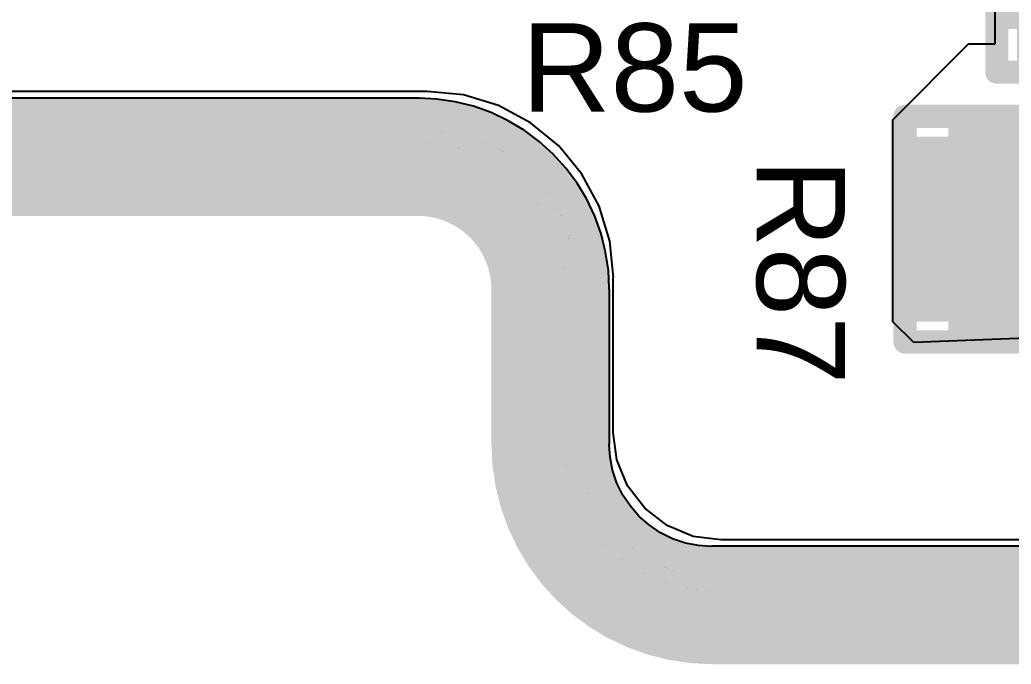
# Model space of a CAD drawing. Header units: inches. Extents: x 2.95 to 6.74, y 1.23 to 4.83.
# Drawn here: x 5.0395 to 5.3765, y 1.232 to 1.4512 of the extents above; entities that cross this region are included whole.
import ezdxf

# ---------------------------------------------------------------- set-up
doc = ezdxf.new("R2010")
doc.units = ezdxf.units.IN
doc.header["$MEASUREMENT"] = 0
for name, color, linetype in [('Bottom Layer', 5, 'Continuous'), ('GND', 76, 'Continuous'), ('Keep-Out Layer', 6, 'Continuous'), ('Mechanical 5', 56, 'Continuous'), ('Mechanical 8', 56, 'Continuous'), ('PWR', 16, 'Continuous'), ('Top 3D Body', 56, 'Continuous'), ('Top Assembly', 56, 'Continuous'), ('Top Component Center', 56, 'Continuous'), ('Top Courtyard', 56, 'Continuous'), ('Top Layer', 1, 'Continuous'), ('Top Overlay', 2, 'Continuous'), ('Top Paste', 8, 'Continuous'), ('Top Solder', 216, 'Continuous')]:
    doc.layers.add(name, color=color, linetype=linetype)
doc.styles.add('Arial', font='', dxfattribs={"height": 0.2})
doc.styles.get('Arial').set_extended_font_data('Arial')

# ---------------------------------------------------------------- blocks, each defined once
blk = doc.blocks.new('FP_RMCF1206_MFG_19')
at = {"layer": 'Top Layer'}
for points in [[(-0.08267715, 0.03149605), (-0.04330705, 0.03149605), (-0.04330705, -0.03149605), (-0.08267715, -0.03149605)], [(0.04330705, 0.03149605), (0.08267715, 0.03149605), (0.08267715, -0.03149605), (0.04330705, -0.03149605)]]:
    blk.add_hatch(color=1, dxfattribs=at).paths.add_polyline_path(points)
at = {"layer": 'Top Paste'}
for points in [[(-0.08267715, 0.03149605), (-0.04330705, 0.03149605), (-0.04330705, -0.03149605), (-0.08267715, -0.03149605)], [(0.04330705, 0.03149605), (0.08267715, 0.03149605), (0.08267715, -0.03149605), (0.04330705, -0.03149605)]]:
    blk.add_hatch(color=8, dxfattribs=at).paths.add_polyline_path(points)
at = {"layer": 'Top Solder'}
for points in [[(-0.08267715, 0.03149605), (-0.04330705, 0.03149605), (-0.04330705, -0.03149605), (-0.08267715, -0.03149605)], [(0.04330705, 0.03149605), (0.08267715, 0.03149605), (0.08267715, -0.03149605), (0.04330705, -0.03149605)]]:
    blk.add_hatch(color=216, dxfattribs=at).paths.add_polyline_path(points)
at = {"layer": 'Top 3D Body'}
for points in [[(-0.0679134, -0.0344488, 0.007874, 0.007874, 0), (-0.0679134, 0.0344488, 0.007874, 0.007874, 0)], [(-0.0679134, 0.0344488, 0.007874, 0.007874, 0), (0.0679134, 0.0344488, 0.007874, 0.007874, 0)], [(0.0679134, -0.0344488, 0.007874, 0.007874, 0), (0.0679134, 0.0344488, 0.007874, 0.007874, 0)], [(-0.0679134, -0.0344488, 0.007874, 0.007874, 0), (0.0679134, -0.0344488, 0.007874, 0.007874, 0)]]:
    blk.add_lwpolyline(points, format="xyseb", dxfattribs=at)
for points in [[(-0.0698819, 0.0344488, 0.003937, 0.003937, 1), (-0.0659449, 0.0344488, 0.003937, 0.003937, 1)], [(-0.0698819, 0.0344488, 0.003937, 0.003937, 1), (-0.0659449, 0.0344488, 0.003937, 0.003937, 1)], [(0.0659449, 0.0344488, 0.003937, 0.003937, 1), (0.0698819, 0.0344488, 0.003937, 0.003937, 1)], [(0.0659449, 0.0344488, 0.003937, 0.003937, 1), (0.0698819, 0.0344488, 0.003937, 0.003937, 1)], [(-0.0698819, -0.0344488, 0.003937, 0.003937, 1), (-0.0659449, -0.0344488, 0.003937, 0.003937, 1)], [(-0.0698819, -0.0344488, 0.003937, 0.003937, 1), (-0.0659449, -0.0344488, 0.003937, 0.003937, 1)], [(0.0659449, -0.0344488, 0.003937, 0.003937, 1), (0.0698819, -0.0344488, 0.003937, 0.003937, 1)], [(0.0659449, -0.0344488, 0.003937, 0.003937, 1), (0.0698819, -0.0344488, 0.003937, 0.003937, 1)]]:
    blk.add_lwpolyline(points, format="xyseb", close=True, dxfattribs=at)
at = {"layer": 'Top Assembly'}
for points in [[(-0.0866142, -0.0383858, 0.007874, 0.007874, 0), (-0.0866142, 0.0383858, 0.007874, 0.007874, 0)], [(-0.0866142, 0.0383858, 0.007874, 0.007874, 0), (0.0866142, 0.0383858, 0.007874, 0.007874, 0)], [(0.0866142, -0.0383858, 0.007874, 0.007874, 0), (0.0866142, 0.0383858, 0.007874, 0.007874, 0)], [(-0.0866142, -0.0383858, 0.007874, 0.007874, 0), (0.0866142, -0.0383858, 0.007874, 0.007874, 0)]]:
    blk.add_lwpolyline(points, format="xyseb", dxfattribs=at)
for points in [[(-0.0885827, 0.0383858, 0.003937, 0.003937, 1), (-0.0846457, 0.0383858, 0.003937, 0.003937, 1)], [(-0.0885827, 0.0383858, 0.003937, 0.003937, 1), (-0.0846457, 0.0383858, 0.003937, 0.003937, 1)], [(0.0846457, 0.0383858, 0.003937, 0.003937, 1), (0.0885827, 0.0383858, 0.003937, 0.003937, 1)], [(0.0846457, 0.0383858, 0.003937, 0.003937, 1), (0.0885827, 0.0383858, 0.003937, 0.003937, 1)], [(-0.0885827, -0.0383858, 0.003937, 0.003937, 1), (-0.0846457, -0.0383858, 0.003937, 0.003937, 1)], [(-0.0885827, -0.0383858, 0.003937, 0.003937, 1), (-0.0846457, -0.0383858, 0.003937, 0.003937, 1)], [(0.0846457, -0.0383858, 0.003937, 0.003937, 1), (0.0885827, -0.0383858, 0.003937, 0.003937, 1)], [(0.0846457, -0.0383858, 0.003937, 0.003937, 1), (0.0885827, -0.0383858, 0.003937, 0.003937, 1)]]:
    blk.add_lwpolyline(points, format="xyseb", close=True, dxfattribs=at)
at = {"layer": 'Top Component Center'}
for points in [[(0, -0.019685, 0.003937, 0.003937, 0), (0, 0.019685, 0.003937, 0.003937, 0)], [(-0.019685, 0, 0.003937, 0.003937, 0), (0.019685, 0, 0.003937, 0.003937, 0)]]:
    blk.add_lwpolyline(points, format="xyseb", dxfattribs=at)
for points in [[(-0.0009842, 0.019685, 0.0019685, 0.0019685, 1), (0.0009842, 0.019685, 0.0019685, 0.0019685, 1)], [(-0.0206692, 0, 0.0019685, 0.0019685, 1), (-0.0187008, 0, 0.0019685, 0.0019685, 1)], [(0.0187008, 0, 0.0019685, 0.0019685, 1), (0.0206692, 0, 0.0019685, 0.0019685, 1)], [(-0.0009842, -0.019685, 0.0019685, 0.0019685, 1), (0.0009842, -0.019685, 0.0019685, 0.0019685, 1)]]:
    blk.add_lwpolyline(points, format="xyseb", close=True, dxfattribs=at)
at = {"layer": 'Top Courtyard'}
for points in [[(-0.0866142, -0.0383858, 0.007874, 0.007874, 0), (-0.0866142, 0.0383858, 0.007874, 0.007874, 0)], [(-0.0866142, 0.0383858, 0.007874, 0.007874, 0), (0.0866142, 0.0383858, 0.007874, 0.007874, 0)], [(0.0866142, -0.0383858, 0.007874, 0.007874, 0), (0.0866142, 0.0383858, 0.007874, 0.007874, 0)], [(-0.0866142, -0.0383858, 0.007874, 0.007874, 0), (0.0866142, -0.0383858, 0.007874, 0.007874, 0)]]:
    blk.add_lwpolyline(points, format="xyseb", dxfattribs=at)
for points in [[(-0.0885827, 0.0383858, 0.003937, 0.003937, 1), (-0.0846457, 0.0383858, 0.003937, 0.003937, 1)], [(-0.0885827, 0.0383858, 0.003937, 0.003937, 1), (-0.0846457, 0.0383858, 0.003937, 0.003937, 1)], [(0.0846457, 0.0383858, 0.003937, 0.003937, 1), (0.0885827, 0.0383858, 0.003937, 0.003937, 1)], [(0.0846457, 0.0383858, 0.003937, 0.003937, 1), (0.0885827, 0.0383858, 0.003937, 0.003937, 1)], [(-0.0885827, -0.0383858, 0.003937, 0.003937, 1), (-0.0846457, -0.0383858, 0.003937, 0.003937, 1)], [(-0.0885827, -0.0383858, 0.003937, 0.003937, 1), (-0.0846457, -0.0383858, 0.003937, 0.003937, 1)], [(0.0846457, -0.0383858, 0.003937, 0.003937, 1), (0.0885827, -0.0383858, 0.003937, 0.003937, 1)], [(0.0846457, -0.0383858, 0.003937, 0.003937, 1), (0.0885827, -0.0383858, 0.003937, 0.003937, 1)]]:
    blk.add_lwpolyline(points, format="xyseb", close=True, dxfattribs=at)
at = {"layer": 'Top Overlay'}
for points in [[(-0.0285433, 0.0344488, 0.007874, 0.007874, 0), (0.0285433, 0.0344488, 0.007874, 0.007874, 0)], [(-0.0285433, -0.0344488, 0.007874, 0.007874, 0), (0.0285433, -0.0344488, 0.007874, 0.007874, 0)]]:
    blk.add_lwpolyline(points, format="xyseb", dxfattribs=at)
for points in [[(-0.0305118, 0.0344488, 0.003937, 0.003937, 1), (-0.0265748, 0.0344488, 0.003937, 0.003937, 1)], [(0.0265748, 0.0344488, 0.003937, 0.003937, 1), (0.0305118, 0.0344488, 0.003937, 0.003937, 1)], [(-0.0305118, -0.0344488, 0.003937, 0.003937, 1), (-0.0265748, -0.0344488, 0.003937, 0.003937, 1)], [(0.0265748, -0.0344488, 0.003937, 0.003937, 1), (0.0305118, -0.0344488, 0.003937, 0.003937, 1)]]:
    blk.add_lwpolyline(points, format="xyseb", close=True, dxfattribs=at)
blk = doc.blocks.new('FP_RMCF1206_MFG_21')
at = {"layer": 'Top Layer'}
for points in [[(-0.08267715, 0.03149605), (-0.04330705, 0.03149605), (-0.04330705, -0.03149605), (-0.08267715, -0.03149605)], [(0.04330705, 0.03149605), (0.08267715, 0.03149605), (0.08267715, -0.03149605), (0.04330705, -0.03149605)]]:
    blk.add_hatch(color=1, dxfattribs=at).paths.add_polyline_path(points)
at = {"layer": 'Top Paste'}
for points in [[(-0.08267715, 0.03149605), (-0.04330705, 0.03149605), (-0.04330705, -0.03149605), (-0.08267715, -0.03149605)], [(0.04330705, 0.03149605), (0.08267715, 0.03149605), (0.08267715, -0.03149605), (0.04330705, -0.03149605)]]:
    blk.add_hatch(color=8, dxfattribs=at).paths.add_polyline_path(points)
at = {"layer": 'Top Solder'}
for points in [[(-0.08267715, 0.03149605), (-0.04330705, 0.03149605), (-0.04330705, -0.03149605), (-0.08267715, -0.03149605)], [(0.04330705, 0.03149605), (0.08267715, 0.03149605), (0.08267715, -0.03149605), (0.04330705, -0.03149605)]]:
    blk.add_hatch(color=216, dxfattribs=at).paths.add_polyline_path(points)
at = {"layer": 'Top 3D Body'}
for points in [[(-0.0679134, 0.0344488, 0.007874, 0.007874, 0), (0.0679134, 0.0344488, 0.007874, 0.007874, 0)], [(-0.0679134, 0.0344488, 0.007874, 0.007874, 0), (-0.0679134, -0.0344488, 0.007874, 0.007874, 0)], [(0.0679134, 0.0344488, 0.007874, 0.007874, 0), (0.0679134, -0.0344488, 0.007874, 0.007874, 0)], [(-0.0679134, -0.0344488, 0.007874, 0.007874, 0), (0.0679134, -0.0344488, 0.007874, 0.007874, 0)]]:
    blk.add_lwpolyline(points, format="xyseb", dxfattribs=at)
for points in [[(-0.0698819, 0.0344488, 0.003937, 0.003937, 1), (-0.0659449, 0.0344488, 0.003937, 0.003937, 1)], [(-0.0698819, 0.0344488, 0.003937, 0.003937, 1), (-0.0659449, 0.0344488, 0.003937, 0.003937, 1)], [(0.0659449, 0.0344488, 0.003937, 0.003937, 1), (0.0698819, 0.0344488, 0.003937, 0.003937, 1)], [(0.0659449, 0.0344488, 0.003937, 0.003937, 1), (0.0698819, 0.0344488, 0.003937, 0.003937, 1)], [(-0.0698819, -0.0344488, 0.003937, 0.003937, 1), (-0.0659449, -0.0344488, 0.003937, 0.003937, 1)], [(-0.0698819, -0.0344488, 0.003937, 0.003937, 1), (-0.0659449, -0.0344488, 0.003937, 0.003937, 1)], [(0.0659449, -0.0344488, 0.003937, 0.003937, 1), (0.0698819, -0.0344488, 0.003937, 0.003937, 1)], [(0.0659449, -0.0344488, 0.003937, 0.003937, 1), (0.0698819, -0.0344488, 0.003937, 0.003937, 1)]]:
    blk.add_lwpolyline(points, format="xyseb", close=True, dxfattribs=at)
at = {"layer": 'Top Assembly'}
for points in [[(-0.0866142, 0.0383858, 0.007874, 0.007874, 0), (0.0866142, 0.0383858, 0.007874, 0.007874, 0)], [(-0.0866142, 0.0383858, 0.007874, 0.007874, 0), (-0.0866142, -0.0383858, 0.007874, 0.007874, 0)], [(0.0866142, 0.0383858, 0.007874, 0.007874, 0), (0.0866142, -0.0383858, 0.007874, 0.007874, 0)], [(-0.0866142, -0.0383858, 0.007874, 0.007874, 0), (0.0866142, -0.0383858, 0.007874, 0.007874, 0)]]:
    blk.add_lwpolyline(points, format="xyseb", dxfattribs=at)
for points in [[(-0.0885827, 0.0383858, 0.003937, 0.003937, 1), (-0.0846457, 0.0383858, 0.003937, 0.003937, 1)], [(-0.0885827, 0.0383858, 0.003937, 0.003937, 1), (-0.0846457, 0.0383858, 0.003937, 0.003937, 1)], [(0.0846457, 0.0383858, 0.003937, 0.003937, 1), (0.0885827, 0.0383858, 0.003937, 0.003937, 1)], [(0.0846457, 0.0383858, 0.003937, 0.003937, 1), (0.0885827, 0.0383858, 0.003937, 0.003937, 1)], [(-0.0885827, -0.0383858, 0.003937, 0.003937, 1), (-0.0846457, -0.0383858, 0.003937, 0.003937, 1)], [(-0.0885827, -0.0383858, 0.003937, 0.003937, 1), (-0.0846457, -0.0383858, 0.003937, 0.003937, 1)], [(0.0846457, -0.0383858, 0.003937, 0.003937, 1), (0.0885827, -0.0383858, 0.003937, 0.003937, 1)], [(0.0846457, -0.0383858, 0.003937, 0.003937, 1), (0.0885827, -0.0383858, 0.003937, 0.003937, 1)]]:
    blk.add_lwpolyline(points, format="xyseb", close=True, dxfattribs=at)
at = {"layer": 'Top Component Center'}
for points in [[(0, 0.019685, 0.003937, 0.003937, 0), (0, -0.019685, 0.003937, 0.003937, 0)], [(-0.019685, 0, 0.003937, 0.003937, 0), (0.019685, 0, 0.003937, 0.003937, 0)]]:
    blk.add_lwpolyline(points, format="xyseb", dxfattribs=at)
for points in [[(-0.0009842, 0.019685, 0.0019685, 0.0019685, 1), (0.0009842, 0.019685, 0.0019685, 0.0019685, 1)], [(-0.0206692, 0, 0.0019685, 0.0019685, 1), (-0.0187008, 0, 0.0019685, 0.0019685, 1)], [(0.0187008, 0, 0.0019685, 0.0019685, 1), (0.0206692, 0, 0.0019685, 0.0019685, 1)], [(-0.0009842, -0.019685, 0.0019685, 0.0019685, 1), (0.0009842, -0.019685, 0.0019685, 0.0019685, 1)]]:
    blk.add_lwpolyline(points, format="xyseb", close=True, dxfattribs=at)
at = {"layer": 'Top Courtyard'}
for points in [[(-0.0866142, 0.0383858, 0.007874, 0.007874, 0), (0.0866142, 0.0383858, 0.007874, 0.007874, 0)], [(-0.0866142, 0.0383858, 0.007874, 0.007874, 0), (-0.0866142, -0.0383858, 0.007874, 0.007874, 0)], [(0.0866142, 0.0383858, 0.007874, 0.007874, 0), (0.0866142, -0.0383858, 0.007874, 0.007874, 0)], [(-0.0866142, -0.0383858, 0.007874, 0.007874, 0), (0.0866142, -0.0383858, 0.007874, 0.007874, 0)]]:
    blk.add_lwpolyline(points, format="xyseb", dxfattribs=at)
for points in [[(-0.0885827, 0.0383858, 0.003937, 0.003937, 1), (-0.0846457, 0.0383858, 0.003937, 0.003937, 1)], [(-0.0885827, 0.0383858, 0.003937, 0.003937, 1), (-0.0846457, 0.0383858, 0.003937, 0.003937, 1)], [(0.0846457, 0.0383858, 0.003937, 0.003937, 1), (0.0885827, 0.0383858, 0.003937, 0.003937, 1)], [(0.0846457, 0.0383858, 0.003937, 0.003937, 1), (0.0885827, 0.0383858, 0.003937, 0.003937, 1)], [(-0.0885827, -0.0383858, 0.003937, 0.003937, 1), (-0.0846457, -0.0383858, 0.003937, 0.003937, 1)], [(-0.0885827, -0.0383858, 0.003937, 0.003937, 1), (-0.0846457, -0.0383858, 0.003937, 0.003937, 1)], [(0.0846457, -0.0383858, 0.003937, 0.003937, 1), (0.0885827, -0.0383858, 0.003937, 0.003937, 1)], [(0.0846457, -0.0383858, 0.003937, 0.003937, 1), (0.0885827, -0.0383858, 0.003937, 0.003937, 1)]]:
    blk.add_lwpolyline(points, format="xyseb", close=True, dxfattribs=at)
at = {"layer": 'Top Overlay'}
for points in [[(-0.0285433, 0.0344488, 0.007874, 0.007874, 0), (0.0285433, 0.0344488, 0.007874, 0.007874, 0)], [(-0.0285433, -0.0344488, 0.007874, 0.007874, 0), (0.0285433, -0.0344488, 0.007874, 0.007874, 0)]]:
    blk.add_lwpolyline(points, format="xyseb", dxfattribs=at)
for points in [[(-0.0305118, 0.0344488, 0.003937, 0.003937, 1), (-0.0265748, 0.0344488, 0.003937, 0.003937, 1)], [(0.0265748, 0.0344488, 0.003937, 0.003937, 1), (0.0305118, 0.0344488, 0.003937, 0.003937, 1)], [(-0.0305118, -0.0344488, 0.003937, 0.003937, 1), (-0.0265748, -0.0344488, 0.003937, 0.003937, 1)], [(0.0265748, -0.0344488, 0.003937, 0.003937, 1), (0.0305118, -0.0344488, 0.003937, 0.003937, 1)]]:
    blk.add_lwpolyline(points, format="xyseb", close=True, dxfattribs=at)

msp = doc.modelspace()

# ---------------------------------------------------------------- linework, layer by layer
at = {"layer": 'Bottom Layer'}
for p, q in [((5.1779512, 1.4268247), (4.4779518, 1.4268247)), ((5.1779515, 1.4268249), (5.1779512, 1.4268247)), ((5.1779516, 1.4268739), (5.1779515, 1.4268249)), ((5.1903004, 1.4256576), (5.1779516, 1.4268739)), ((5.2021762, 1.4220551), (5.1903004, 1.4256576)), ((5.2131209, 1.416205), (5.2021762, 1.4220551)), ((5.2227141, 1.4083321), (5.2131209, 1.416205)), ((5.230587, 1.3987389), (5.2227141, 1.4083321)), ((5.2364371, 1.3877942), (5.230587, 1.3987389)), ((5.2400396, 1.3759184), (5.2364371, 1.3877942)), ((5.2412559, 1.3635696), (5.2400396, 1.3759184)), ((5.2412056, 1.3635672), (5.241206, 1.3635691)), ((5.2412056, 1.3110503), (5.2412056, 1.3635672)), ((5.241206, 1.3635691), (5.2412063, 1.3635695)), ((5.2412063, 1.3635695), (5.2412559, 1.3635696)), ((5.2411635, 1.3108386), (5.2412056, 1.3110503)), ((5.24239, 1.3015224), (5.2411635, 1.3108386)), ((5.2460679, 1.2926432), (5.24239, 1.3015224)), ((5.2519186, 1.2850184), (5.2460679, 1.2926432)), ((5.2595434, 1.2791677), (5.2519186, 1.2850184)), ((5.2684226, 1.2754898), (5.2595434, 1.2791677)), ((5.27774, 1.2742631), (5.2684226, 1.2754898)), ((5.2779505, 1.274305), (5.27774, 1.2742631)), ((5.2779545, 1.2743042), (5.2779505, 1.274305)), ((6.6653488, 1.2743042), (5.2779545, 1.2743042))]:
    msp.add_line(p, q, dxfattribs=at)
at = {"layer": 'GND'}
for p, q in [((5.1748036, 1.4246094), (4.4748025, 1.4246086)), ((5.1751964, 1.4245707), (5.1748036, 1.4246094)), ((5.181181, 1.4242767), (5.1751964, 1.4245707)), ((5.1874969, 1.4233398), (5.181181, 1.4242767)), ((5.1936906, 1.4217884), (5.1874969, 1.4233398)), ((5.1997023, 1.4196374), (5.1936906, 1.4217884)), ((5.2054743, 1.4169074), (5.1997023, 1.4196374)), ((5.2109509, 1.4136249), (5.2054743, 1.4169074)), ((5.2160794, 1.4098213), (5.2109509, 1.4136249)), ((5.2208103, 1.4055334), (5.2160794, 1.4098213)), ((5.2250982, 1.4008025), (5.2208103, 1.4055334)), ((5.2289018, 1.395674), (5.2250982, 1.4008025)), ((5.2321843, 1.3901974), (5.2289018, 1.395674)), ((5.2349143, 1.3844254), (5.2321843, 1.3901974)), ((5.2370653, 1.3784137), (5.2349143, 1.3844254)), ((5.2386167, 1.37222), (5.2370653, 1.3784137)), ((5.2395536, 1.3659041), (5.2386167, 1.37222)), ((5.2398489, 1.3598936), (5.2395536, 1.3659041)), ((5.2398776, 1.3596019), (5.2398489, 1.3598936)), ((5.239883, 1.3596019), (5.2398776, 1.3596019)), ((5.2398826, 1.3595512), (5.2398853, 1.3595787)), ((5.239885, 1.3595268), (5.2398826, 1.3595512)), ((5.2398853, 1.3595787), (5.239883, 1.3596019)), ((5.239885, 1.3070079), (5.239885, 1.3595268)), ((5.239842, 1.3065709), (5.239885, 1.3070079)), ((5.2401126, 1.3024412), (5.239842, 1.3065709)), ((5.2410056, 1.2979522), (5.2401126, 1.3024412)), ((5.2424768, 1.2936182), (5.2410056, 1.2979522)), ((5.2445011, 1.2895132), (5.2424768, 1.2936182)), ((5.2470439, 1.2857076), (5.2445011, 1.2895132)), ((5.2500618, 1.2822665), (5.2470439, 1.2857076)), ((5.2535029, 1.2792486), (5.2500618, 1.2822665)), ((5.2573085, 1.2767058), (5.2535029, 1.2792486)), ((5.2614135, 1.2746815), (5.2573085, 1.2767058)), ((5.2657475, 1.2732103), (5.2614135, 1.2746815)), ((5.2702365, 1.2723173), (5.2657475, 1.2732103)), ((5.2743194, 1.2720498), (5.2702365, 1.2723173)), ((5.2747302, 1.2720898), (5.2743194, 1.2720498)), ((5.2748241, 1.2720897), (5.2747302, 1.2720898)), ((6.5081328, 1.2720897), (5.2748241, 1.2720897))]:
    msp.add_line(p, q, dxfattribs=at)
for points in [[(4.4748025, 1.4045118, 0.04, 0.04, 0), (5.1748036, 1.4045126, 0.04, 0.04, 0)], [(4.4748025, 1.4045118, 0.04, 0.04, 0), (5.1748036, 1.4045117, 0.04, 0.04, 0)], [(4.4748035, 1.4045117, 0.04, 0.04, 0), (5.1748036, 1.4045126, 0.04, 0.04, 0)], [(5.1748036, 1.4045116, 0.04, 0.04, -0.4138764116849475), (5.2197885, 1.3595787, 0.04, 0.04, 0)], [(5.2197882, 1.3595268, 0.04, 0.04, 0), (5.2197885, 1.3595788, 0.04, 0.04, 0)], [(5.2197882, 1.3070079, 0.04, 0.04, 0), (5.2197882, 1.3595268, 0.04, 0.04, 0)], [(5.2747088, 1.251993, 0.04, 0.04, -0.4137053483161837), (5.2197882, 1.3070079, 0.04, 0.04, 0)], [(5.2747088, 1.251993, 0.04, 0.04, 0), (5.2748027, 1.2519929, 0.04, 0.04, 0)], [(5.2748027, 1.2519929, 0.04, 0.04, 0), (6.6622054, 1.2519929, 0.04, 0.04, 0)], [(5.2748028, 1.2519921, 0.04, 0.04, 0), (6.662299, 1.251993, 0.04, 0.04, 0)], [(5.2748028, 1.2519921, 0.04, 0.04, 0), (6.6622054, 1.2519929, 0.04, 0.04, 0)]]:
    msp.add_lwpolyline(points, format="xyseb", dxfattribs=at)
for points in [[(5.1648036, 1.4045126, 0.02, 0.02, 1), (5.1848036, 1.4045126, 0.02, 0.02, 1)], [(5.1648036, 1.4045126, 0.02, 0.02, 1), (5.1848036, 1.4045126, 0.02, 0.02, 1)], [(5.1648036, 1.4045117, 0.02, 0.02, 1), (5.1848036, 1.4045117, 0.02, 0.02, 1)], [(5.1648036, 1.4045116, 0.02, 0.02, 1), (5.1848036, 1.4045116, 0.02, 0.02, 1)], [(5.2097882, 1.3595268, 0.02, 0.02, 1), (5.2297882, 1.3595268, 0.02, 0.02, 1)], [(5.2097882, 1.3595268, 0.02, 0.02, 1), (5.2297882, 1.3595268, 0.02, 0.02, 1)], [(5.2097885, 1.3595788, 0.02, 0.02, 1), (5.2297885, 1.3595788, 0.02, 0.02, 1)], [(5.2097885, 1.3595787, 0.02, 0.02, 1), (5.2297885, 1.3595787, 0.02, 0.02, 1)], [(5.2097882, 1.3070079, 0.02, 0.02, 1), (5.2297882, 1.3070079, 0.02, 0.02, 1)], [(5.2097882, 1.3070079, 0.02, 0.02, 1), (5.2297882, 1.3070079, 0.02, 0.02, 1)], [(5.2647088, 1.251993, 0.02, 0.02, 1), (5.2847088, 1.251993, 0.02, 0.02, 1)], [(5.2647088, 1.251993, 0.02, 0.02, 1), (5.2847088, 1.251993, 0.02, 0.02, 1)], [(5.2648027, 1.2519929, 0.02, 0.02, 1), (5.2848027, 1.2519929, 0.02, 0.02, 1)], [(5.2648027, 1.2519929, 0.02, 0.02, 1), (5.2848027, 1.2519929, 0.02, 0.02, 1)], [(5.2648028, 1.2519921, 0.02, 0.02, 1), (5.2848028, 1.2519921, 0.02, 0.02, 1)], [(5.2648028, 1.2519921, 0.02, 0.02, 1), (5.2848028, 1.2519921, 0.02, 0.02, 1)]]:
    msp.add_lwpolyline(points, format="xyseb", close=True, dxfattribs=at)
at = {"layer": 'Keep-Out Layer'}
for points in [[(4.4779513, 1.41357, 0.01, 0.01, 0), (5.1779513, 1.41357, 0.01, 0.01, 0)], [(5.1779512, 1.4135692, 0.01, 0.01, -0.4141992126177807), (5.2279512, 1.3635692, 0.01, 0.01, 0)], [(5.1779513, 1.4135692, 0.01, 0.01, 0), (5.1779513, 1.41357, 0.01, 0.01, 0)], [(4.4748036, 1.4095276, 0.01, 0.01, 0), (5.1748036, 1.4095276, 0.01, 0.01, 0)], [(4.4779513, 1.41357, 1.2e-06, 1.2e-06, 0), (5.1779513, 1.41357, 1.2e-06, 1.2e-06, 0)], [(5.1748035, 1.4095268, 0.01, 0.01, -0.4141992126177807), (5.2248035, 1.3595268, 0.01, 0.01, 0)], [(5.1748036, 1.4095268, 0.01, 0.01, 0), (5.1748036, 1.4095276, 0.01, 0.01, 0)], [(5.1779512, 1.4135692, 1.2e-06, 1.2e-06, -0.4141992126177807), (5.2279512, 1.3635692, 1.2e-06, 1.2e-06, 0)], [(5.1779513, 1.4135692, 1.2e-06, 1.2e-06, 0), (5.1779513, 1.41357, 1.2e-06, 1.2e-06, 0)], [(4.4748036, 1.4095276, 1.2e-06, 1.2e-06, 0), (5.1748036, 1.4095276, 1.2e-06, 1.2e-06, 0)], [(5.1748035, 1.4095268, 1.2e-06, 1.2e-06, -0.4141992126177807), (5.2248035, 1.3595268, 1.2e-06, 1.2e-06, 0)], [(5.1748036, 1.4095268, 1.2e-06, 1.2e-06, 0), (5.1748036, 1.4095276, 1.2e-06, 1.2e-06, 0)], [(5.2279509, 1.3635692, 0.01, 0.01, 0), (5.2279513, 1.3635692, 0.01, 0.01, 0)], [(5.2279509, 1.3110503, 0.01, 0.01, 0), (5.2279509, 1.3635692, 0.01, 0.01, 0)], [(5.2248032, 1.3595268, 0.01, 0.01, 0), (5.2248036, 1.3595268, 0.01, 0.01, 0)], [(5.2248032, 1.3070079, 0.01, 0.01, 0), (5.2248032, 1.3595268, 0.01, 0.01, 0)], [(5.2279509, 1.3635692, 1.2e-06, 1.2e-06, 0), (5.2279513, 1.3635692, 1.2e-06, 1.2e-06, 0)], [(5.2279509, 1.3110503, 1.2e-06, 1.2e-06, 0), (5.2279509, 1.3635692, 1.2e-06, 1.2e-06, 0)], [(5.2248032, 1.3595268, 1.2e-06, 1.2e-06, 0), (5.2248036, 1.3595268, 1.2e-06, 1.2e-06, 0)], [(5.2248032, 1.3070079, 1.2e-06, 1.2e-06, 0), (5.2248032, 1.3595268, 1.2e-06, 1.2e-06, 0)], [(5.2279505, 1.3110503, 0.01, 0.01, 0), (5.2279509, 1.3110503, 0.01, 0.01, 0)], [(5.2779505, 1.2610503, 0.01, 0.01, -0.4142055118123823), (5.2279505, 1.3110503, 0.01, 0.01, 0)], [(5.2248028, 1.3070079, 0.01, 0.01, 0), (5.2248032, 1.3070079, 0.01, 0.01, 0)], [(5.2748028, 1.2570079, 0.01, 0.01, -0.4142055118123823), (5.2248028, 1.3070079, 0.01, 0.01, 0)], [(5.2279505, 1.3110503, 1.2e-06, 1.2e-06, 0), (5.2279509, 1.3110503, 1.2e-06, 1.2e-06, 0)], [(5.2779505, 1.2610503, 1.2e-06, 1.2e-06, -0.4142055118123823), (5.2279505, 1.3110503, 1.2e-06, 1.2e-06, 0)], [(5.2248028, 1.3070079, 1.2e-06, 1.2e-06, 0), (5.2248032, 1.3070079, 1.2e-06, 1.2e-06, 0)], [(5.2748028, 1.2570079, 1.2e-06, 1.2e-06, -0.4142055118123823), (5.2248028, 1.3070079, 1.2e-06, 1.2e-06, 0)], [(5.2779505, 1.2610495, 0.01, 0.01, 0), (5.2779505, 1.2610503, 0.01, 0.01, 0)], [(5.2779505, 1.2610495, 0.01, 0.01, 0), (6.6653528, 1.2610495, 0.01, 0.01, 0)], [(5.2748028, 1.2570071, 0.01, 0.01, 0), (5.2748028, 1.2570079, 0.01, 0.01, 0)], [(5.2748028, 1.2570071, 0.01, 0.01, 0), (6.6622051, 1.2570071, 0.01, 0.01, 0)], [(5.2779505, 1.2610495, 1.2e-06, 1.2e-06, 0), (5.2779505, 1.2610503, 1.2e-06, 1.2e-06, 0)], [(5.2779505, 1.2610495, 1.2e-06, 1.2e-06, 0), (6.6653528, 1.2610495, 1.2e-06, 1.2e-06, 0)], [(5.2748028, 1.2570071, 1.2e-06, 1.2e-06, 0), (5.2748028, 1.2570079, 1.2e-06, 1.2e-06, 0)], [(5.2748028, 1.2570071, 1.2e-06, 1.2e-06, 0), (6.6622051, 1.2570071, 1.2e-06, 1.2e-06, 0)]]:
    msp.add_lwpolyline(points, format="xyseb", dxfattribs=at)
for points in [[(5.1754512, 1.4135692, 0.005, 0.005, 1), (5.1804512, 1.4135692, 0.005, 0.005, 1)], [(5.1754513, 1.41357, 0.005, 0.005, 1), (5.1804513, 1.41357, 0.005, 0.005, 1)], [(5.1754513, 1.41357, 0.005, 0.005, 1), (5.1804513, 1.41357, 0.005, 0.005, 1)], [(5.1754513, 1.4135692, 0.005, 0.005, 1), (5.1804513, 1.4135692, 0.005, 0.005, 1)], [(5.1723035, 1.4095268, 0.005, 0.005, 1), (5.1773035, 1.4095268, 0.005, 0.005, 1)], [(5.1723036, 1.4095276, 0.005, 0.005, 1), (5.1773036, 1.4095276, 0.005, 0.005, 1)], [(5.1723036, 1.4095276, 0.005, 0.005, 1), (5.1773036, 1.4095276, 0.005, 0.005, 1)], [(5.1723036, 1.4095268, 0.005, 0.005, 1), (5.1773036, 1.4095268, 0.005, 0.005, 1)], [(5.1779509, 1.4135692, 6e-07, 6e-07, 1), (5.1779515, 1.4135692, 6e-07, 6e-07, 1)], [(5.177951, 1.41357, 6e-07, 6e-07, 1), (5.1779516, 1.41357, 6e-07, 6e-07, 1)], [(5.177951, 1.41357, 6e-07, 6e-07, 1), (5.1779516, 1.41357, 6e-07, 6e-07, 1)], [(5.177951, 1.4135692, 6e-07, 6e-07, 1), (5.1779516, 1.4135692, 6e-07, 6e-07, 1)], [(5.1748032, 1.4095268, 6e-07, 6e-07, 1), (5.1748038, 1.4095268, 6e-07, 6e-07, 1)], [(5.1748033, 1.4095276, 6e-07, 6e-07, 1), (5.1748039, 1.4095276, 6e-07, 6e-07, 1)], [(5.1748033, 1.4095276, 6e-07, 6e-07, 1), (5.1748039, 1.4095276, 6e-07, 6e-07, 1)], [(5.1748033, 1.4095268, 6e-07, 6e-07, 1), (5.1748039, 1.4095268, 6e-07, 6e-07, 1)], [(5.2254509, 1.3635692, 0.005, 0.005, 1), (5.2304509, 1.3635692, 0.005, 0.005, 1)], [(5.2254509, 1.3635692, 0.005, 0.005, 1), (5.2304509, 1.3635692, 0.005, 0.005, 1)], [(5.2254512, 1.3635692, 0.005, 0.005, 1), (5.2304512, 1.3635692, 0.005, 0.005, 1)], [(5.2254513, 1.3635692, 0.005, 0.005, 1), (5.2304513, 1.3635692, 0.005, 0.005, 1)], [(5.2223032, 1.3595268, 0.005, 0.005, 1), (5.2273032, 1.3595268, 0.005, 0.005, 1)], [(5.2223032, 1.3595268, 0.005, 0.005, 1), (5.2273032, 1.3595268, 0.005, 0.005, 1)], [(5.2223035, 1.3595268, 0.005, 0.005, 1), (5.2273035, 1.3595268, 0.005, 0.005, 1)], [(5.2223036, 1.3595268, 0.005, 0.005, 1), (5.2273036, 1.3595268, 0.005, 0.005, 1)], [(5.2279506, 1.3635692, 6e-07, 6e-07, 1), (5.2279512, 1.3635692, 6e-07, 6e-07, 1)], [(5.2279506, 1.3635692, 6e-07, 6e-07, 1), (5.2279512, 1.3635692, 6e-07, 6e-07, 1)], [(5.2279509, 1.3635692, 6e-07, 6e-07, 1), (5.2279515, 1.3635692, 6e-07, 6e-07, 1)], [(5.227951, 1.3635692, 6e-07, 6e-07, 1), (5.2279516, 1.3635692, 6e-07, 6e-07, 1)], [(5.2248029, 1.3595268, 6e-07, 6e-07, 1), (5.2248035, 1.3595268, 6e-07, 6e-07, 1)], [(5.2248029, 1.3595268, 6e-07, 6e-07, 1), (5.2248035, 1.3595268, 6e-07, 6e-07, 1)], [(5.2248032, 1.3595268, 6e-07, 6e-07, 1), (5.2248038, 1.3595268, 6e-07, 6e-07, 1)], [(5.2248033, 1.3595268, 6e-07, 6e-07, 1), (5.2248039, 1.3595268, 6e-07, 6e-07, 1)], [(5.2254505, 1.3110503, 0.005, 0.005, 1), (5.2304505, 1.3110503, 0.005, 0.005, 1)], [(5.2254505, 1.3110503, 0.005, 0.005, 1), (5.2304505, 1.3110503, 0.005, 0.005, 1)], [(5.2254509, 1.3110503, 0.005, 0.005, 1), (5.2304509, 1.3110503, 0.005, 0.005, 1)], [(5.2254509, 1.3110503, 0.005, 0.005, 1), (5.2304509, 1.3110503, 0.005, 0.005, 1)], [(5.2223028, 1.3070079, 0.005, 0.005, 1), (5.2273028, 1.3070079, 0.005, 0.005, 1)], [(5.2223028, 1.3070079, 0.005, 0.005, 1), (5.2273028, 1.3070079, 0.005, 0.005, 1)], [(5.2223032, 1.3070079, 0.005, 0.005, 1), (5.2273032, 1.3070079, 0.005, 0.005, 1)], [(5.2223032, 1.3070079, 0.005, 0.005, 1), (5.2273032, 1.3070079, 0.005, 0.005, 1)], [(5.2279502, 1.3110503, 6e-07, 6e-07, 1), (5.2279508, 1.3110503, 6e-07, 6e-07, 1)], [(5.2279502, 1.3110503, 6e-07, 6e-07, 1), (5.2279508, 1.3110503, 6e-07, 6e-07, 1)], [(5.2279506, 1.3110503, 6e-07, 6e-07, 1), (5.2279512, 1.3110503, 6e-07, 6e-07, 1)], [(5.2279506, 1.3110503, 6e-07, 6e-07, 1), (5.2279512, 1.3110503, 6e-07, 6e-07, 1)], [(5.2248025, 1.3070079, 6e-07, 6e-07, 1), (5.2248031, 1.3070079, 6e-07, 6e-07, 1)], [(5.2248025, 1.3070079, 6e-07, 6e-07, 1), (5.2248031, 1.3070079, 6e-07, 6e-07, 1)], [(5.2248029, 1.3070079, 6e-07, 6e-07, 1), (5.2248035, 1.3070079, 6e-07, 6e-07, 1)], [(5.2248029, 1.3070079, 6e-07, 6e-07, 1), (5.2248035, 1.3070079, 6e-07, 6e-07, 1)], [(5.2754505, 1.2610503, 0.005, 0.005, 1), (5.2804505, 1.2610503, 0.005, 0.005, 1)], [(5.2754505, 1.2610503, 0.005, 0.005, 1), (5.2804505, 1.2610503, 0.005, 0.005, 1)], [(5.2754505, 1.2610495, 0.005, 0.005, 1), (5.2804505, 1.2610495, 0.005, 0.005, 1)], [(5.2754505, 1.2610495, 0.005, 0.005, 1), (5.2804505, 1.2610495, 0.005, 0.005, 1)], [(5.2723028, 1.2570079, 0.005, 0.005, 1), (5.2773028, 1.2570079, 0.005, 0.005, 1)], [(5.2723028, 1.2570079, 0.005, 0.005, 1), (5.2773028, 1.2570079, 0.005, 0.005, 1)], [(5.2723028, 1.2570071, 0.005, 0.005, 1), (5.2773028, 1.2570071, 0.005, 0.005, 1)], [(5.2723028, 1.2570071, 0.005, 0.005, 1), (5.2773028, 1.2570071, 0.005, 0.005, 1)], [(5.2779502, 1.2610503, 6e-07, 6e-07, 1), (5.2779508, 1.2610503, 6e-07, 6e-07, 1)], [(5.2779502, 1.2610503, 6e-07, 6e-07, 1), (5.2779508, 1.2610503, 6e-07, 6e-07, 1)], [(5.2779502, 1.2610495, 6e-07, 6e-07, 1), (5.2779508, 1.2610495, 6e-07, 6e-07, 1)], [(5.2779502, 1.2610495, 6e-07, 6e-07, 1), (5.2779508, 1.2610495, 6e-07, 6e-07, 1)], [(5.2748025, 1.2570079, 6e-07, 6e-07, 1), (5.2748031, 1.2570079, 6e-07, 6e-07, 1)], [(5.2748025, 1.2570079, 6e-07, 6e-07, 1), (5.2748031, 1.2570079, 6e-07, 6e-07, 1)], [(5.2748025, 1.2570071, 6e-07, 6e-07, 1), (5.2748031, 1.2570071, 6e-07, 6e-07, 1)], [(5.2748025, 1.2570071, 6e-07, 6e-07, 1), (5.2748031, 1.2570071, 6e-07, 6e-07, 1)]]:
    msp.add_lwpolyline(points, format="xyseb", close=True, dxfattribs=at)
at = {"layer": 'Mechanical 5'}
for points in [[(4.4748035, 1.4045117, 0.015, 0.015, 0), (5.1748036, 1.4045126, 0.015, 0.015, 0)], [(5.1748036, 1.4045116, 0.015, 0.015, -0.4138764116849475), (5.2197885, 1.3595787, 0.015, 0.015, 0)], [(5.2197882, 1.3595268, 0.015, 0.015, 0), (5.2197885, 1.3595788, 0.015, 0.015, 0)], [(5.2197882, 1.3070079, 0.015, 0.015, 0), (5.2197882, 1.3595268, 0.015, 0.015, 0)], [(5.2747088, 1.251993, 0.015, 0.015, -0.4137053483161837), (5.2197882, 1.3070079, 0.015, 0.015, 0)], [(5.2747088, 1.251993, 0.015, 0.015, 0), (5.2748027, 1.2519929, 0.015, 0.015, 0)], [(5.2748028, 1.2519921, 0.015, 0.015, 0), (6.662299, 1.251993, 0.015, 0.015, 0)]]:
    msp.add_lwpolyline(points, format="xyseb", dxfattribs=at)
for points in [[(5.1710536, 1.4045126, 0.0075, 0.0075, 1), (5.1785536, 1.4045126, 0.0075, 0.0075, 1)], [(5.1710536, 1.4045116, 0.0075, 0.0075, 1), (5.1785536, 1.4045116, 0.0075, 0.0075, 1)], [(5.2160382, 1.3595268, 0.0075, 0.0075, 1), (5.2235382, 1.3595268, 0.0075, 0.0075, 1)], [(5.2160382, 1.3595268, 0.0075, 0.0075, 1), (5.2235382, 1.3595268, 0.0075, 0.0075, 1)], [(5.2160385, 1.3595788, 0.0075, 0.0075, 1), (5.2235385, 1.3595788, 0.0075, 0.0075, 1)], [(5.2160385, 1.3595787, 0.0075, 0.0075, 1), (5.2235385, 1.3595787, 0.0075, 0.0075, 1)], [(5.2160382, 1.3070079, 0.0075, 0.0075, 1), (5.2235382, 1.3070079, 0.0075, 0.0075, 1)], [(5.2160382, 1.3070079, 0.0075, 0.0075, 1), (5.2235382, 1.3070079, 0.0075, 0.0075, 1)], [(5.2709588, 1.251993, 0.0075, 0.0075, 1), (5.2784588, 1.251993, 0.0075, 0.0075, 1)], [(5.2709588, 1.251993, 0.0075, 0.0075, 1), (5.2784588, 1.251993, 0.0075, 0.0075, 1)], [(5.2710527, 1.2519929, 0.0075, 0.0075, 1), (5.2785527, 1.2519929, 0.0075, 0.0075, 1)], [(5.2710528, 1.2519921, 0.0075, 0.0075, 1), (5.2785528, 1.2519921, 0.0075, 0.0075, 1)]]:
    msp.add_lwpolyline(points, format="xyseb", close=True, dxfattribs=at)
at = {"layer": 'Mechanical 8'}
for points in [[(4.4779513, 1.4135692, 0.01, 0.01, 0), (5.1779513, 1.4135692, 0.01, 0.01, 0)], [(5.1779512, 1.4135691, 0.01, 0.01, -0.4142141732296434), (5.2279512, 1.3635691, 0.01, 0.01, 0)], [(4.4748036, 1.4095268, 0.01, 0.01, 0), (5.1748036, 1.4095268, 0.01, 0.01, 0)], [(5.1748035, 1.4095267, 0.01, 0.01, -0.4142141732296434), (5.2248035, 1.3595267, 0.01, 0.01, 0)], [(5.2279505, 1.3110503, 0.01, 0.01, 0), (5.2279513, 1.3635692, 0.01, 0.01, 0)], [(5.2248028, 1.3070079, 0.01, 0.01, 0), (5.2248036, 1.3595268, 0.01, 0.01, 0)], [(5.2779505, 1.2610503, 0.01, 0.01, -0.4142141732279785), (5.2279505, 1.3110503, 0.01, 0.01, 0)], [(5.2748028, 1.2570079, 0.01, 0.01, -0.4142141732279785), (5.2248028, 1.3070079, 0.01, 0.01, 0)], [(5.2779505, 1.2610503, 0.01, 0.01, 0), (6.6653528, 1.2610503, 0.01, 0.01, 0)], [(5.2748028, 1.2570079, 0.01, 0.01, 0), (6.6622051, 1.2570079, 0.01, 0.01, 0)]]:
    msp.add_lwpolyline(points, format="xyseb", dxfattribs=at)
for points in [[(5.1754512, 1.4135691, 0.005, 0.005, 1), (5.1804512, 1.4135691, 0.005, 0.005, 1)], [(5.1754513, 1.4135692, 0.005, 0.005, 1), (5.1804513, 1.4135692, 0.005, 0.005, 1)], [(5.1723035, 1.4095267, 0.005, 0.005, 1), (5.1773035, 1.4095267, 0.005, 0.005, 1)], [(5.1723036, 1.4095268, 0.005, 0.005, 1), (5.1773036, 1.4095268, 0.005, 0.005, 1)], [(5.2254512, 1.3635691, 0.005, 0.005, 1), (5.2304512, 1.3635691, 0.005, 0.005, 1)], [(5.2254513, 1.3635692, 0.005, 0.005, 1), (5.2304513, 1.3635692, 0.005, 0.005, 1)], [(5.2223035, 1.3595267, 0.005, 0.005, 1), (5.2273035, 1.3595267, 0.005, 0.005, 1)], [(5.2223036, 1.3595268, 0.005, 0.005, 1), (5.2273036, 1.3595268, 0.005, 0.005, 1)], [(5.2254505, 1.3110503, 0.005, 0.005, 1), (5.2304505, 1.3110503, 0.005, 0.005, 1)], [(5.2254505, 1.3110503, 0.005, 0.005, 1), (5.2304505, 1.3110503, 0.005, 0.005, 1)], [(5.2223028, 1.3070079, 0.005, 0.005, 1), (5.2273028, 1.3070079, 0.005, 0.005, 1)], [(5.2223028, 1.3070079, 0.005, 0.005, 1), (5.2273028, 1.3070079, 0.005, 0.005, 1)], [(5.2754505, 1.2610503, 0.005, 0.005, 1), (5.2804505, 1.2610503, 0.005, 0.005, 1)], [(5.2754505, 1.2610503, 0.005, 0.005, 1), (5.2804505, 1.2610503, 0.005, 0.005, 1)], [(5.2723028, 1.2570079, 0.005, 0.005, 1), (5.2773028, 1.2570079, 0.005, 0.005, 1)], [(5.2723028, 1.2570079, 0.005, 0.005, 1), (5.2773028, 1.2570079, 0.005, 0.005, 1)]]:
    msp.add_lwpolyline(points, format="xyseb", close=True, dxfattribs=at)
at = {"layer": 'PWR'}
for p, q in [((5.1748036, 1.4246094), (4.4748025, 1.4246086)), ((5.1751964, 1.4245707), (5.1748036, 1.4246094)), ((5.181181, 1.4242767), (5.1751964, 1.4245707)), ((5.1874969, 1.4233398), (5.181181, 1.4242767)), ((5.1936906, 1.4217884), (5.1874969, 1.4233398)), ((5.1997023, 1.4196374), (5.1936906, 1.4217884)), ((5.2054743, 1.4169074), (5.1997023, 1.4196374)), ((5.2109509, 1.4136249), (5.2054743, 1.4169074)), ((5.2160794, 1.4098213), (5.2109509, 1.4136249)), ((5.2208103, 1.4055334), (5.2160794, 1.4098213)), ((5.2250982, 1.4008025), (5.2208103, 1.4055334)), ((5.2289018, 1.395674), (5.2250982, 1.4008025)), ((5.2321843, 1.3901974), (5.2289018, 1.395674)), ((5.2349143, 1.3844254), (5.2321843, 1.3901974)), ((5.2370653, 1.3784137), (5.2349143, 1.3844254)), ((5.2386167, 1.37222), (5.2370653, 1.3784137)), ((5.2395536, 1.3659041), (5.2386167, 1.37222)), ((5.2398489, 1.3598936), (5.2395536, 1.3659041)), ((5.2398776, 1.3596019), (5.2398489, 1.3598936)), ((5.239883, 1.3596019), (5.2398776, 1.3596019)), ((5.2398826, 1.3595512), (5.2398853, 1.3595787)), ((5.239885, 1.3595268), (5.2398826, 1.3595512)), ((5.2398853, 1.3595787), (5.239883, 1.3596019)), ((5.239885, 1.3070079), (5.239885, 1.3595268)), ((5.239842, 1.3065709), (5.239885, 1.3070079)), ((5.2401126, 1.3024412), (5.239842, 1.3065709)), ((5.2410056, 1.2979522), (5.2401126, 1.3024412)), ((5.2424768, 1.2936182), (5.2410056, 1.2979522)), ((5.2445011, 1.2895132), (5.2424768, 1.2936182)), ((5.2470439, 1.2857076), (5.2445011, 1.2895132)), ((5.2500618, 1.2822665), (5.2470439, 1.2857076)), ((5.2535029, 1.2792486), (5.2500618, 1.2822665)), ((5.2573085, 1.2767058), (5.2535029, 1.2792486)), ((5.2614135, 1.2746815), (5.2573085, 1.2767058)), ((5.2657475, 1.2732103), (5.2614135, 1.2746815)), ((5.2702365, 1.2723173), (5.2657475, 1.2732103)), ((5.2743194, 1.2720498), (5.2702365, 1.2723173)), ((5.2747302, 1.2720898), (5.2743194, 1.2720498)), ((5.2748241, 1.2720897), (5.2747302, 1.2720898)), ((6.5081328, 1.2720897), (5.2748241, 1.2720897))]:
    msp.add_line(p, q, dxfattribs=at)
for points in [[(4.4748025, 1.4045118, 0.04, 0.04, 0), (5.1748036, 1.4045126, 0.04, 0.04, 0)], [(4.4748025, 1.4045118, 0.04, 0.04, 0), (5.1748036, 1.4045117, 0.04, 0.04, 0)], [(4.4748035, 1.4045117, 0.04, 0.04, 0), (5.1748036, 1.4045126, 0.04, 0.04, 0)], [(5.1748036, 1.4045116, 0.04, 0.04, -0.4138764116849475), (5.2197885, 1.3595787, 0.04, 0.04, 0)], [(5.2197882, 1.3595268, 0.04, 0.04, 0), (5.2197885, 1.3595788, 0.04, 0.04, 0)], [(5.2197882, 1.3070079, 0.04, 0.04, 0), (5.2197882, 1.3595268, 0.04, 0.04, 0)], [(5.2747088, 1.251993, 0.04, 0.04, -0.4137053483161837), (5.2197882, 1.3070079, 0.04, 0.04, 0)], [(5.2747088, 1.251993, 0.04, 0.04, 0), (5.2748027, 1.2519929, 0.04, 0.04, 0)], [(5.2748027, 1.2519929, 0.04, 0.04, 0), (6.6622054, 1.2519929, 0.04, 0.04, 0)], [(5.2748028, 1.2519921, 0.04, 0.04, 0), (6.662299, 1.251993, 0.04, 0.04, 0)], [(5.2748028, 1.2519921, 0.04, 0.04, 0), (6.6622054, 1.2519929, 0.04, 0.04, 0)]]:
    msp.add_lwpolyline(points, format="xyseb", dxfattribs=at)
for points in [[(5.1648036, 1.4045126, 0.02, 0.02, 1), (5.1848036, 1.4045126, 0.02, 0.02, 1)], [(5.1648036, 1.4045126, 0.02, 0.02, 1), (5.1848036, 1.4045126, 0.02, 0.02, 1)], [(5.1648036, 1.4045117, 0.02, 0.02, 1), (5.1848036, 1.4045117, 0.02, 0.02, 1)], [(5.1648036, 1.4045116, 0.02, 0.02, 1), (5.1848036, 1.4045116, 0.02, 0.02, 1)], [(5.2097882, 1.3595268, 0.02, 0.02, 1), (5.2297882, 1.3595268, 0.02, 0.02, 1)], [(5.2097882, 1.3595268, 0.02, 0.02, 1), (5.2297882, 1.3595268, 0.02, 0.02, 1)], [(5.2097885, 1.3595788, 0.02, 0.02, 1), (5.2297885, 1.3595788, 0.02, 0.02, 1)], [(5.2097885, 1.3595787, 0.02, 0.02, 1), (5.2297885, 1.3595787, 0.02, 0.02, 1)], [(5.2097882, 1.3070079, 0.02, 0.02, 1), (5.2297882, 1.3070079, 0.02, 0.02, 1)], [(5.2097882, 1.3070079, 0.02, 0.02, 1), (5.2297882, 1.3070079, 0.02, 0.02, 1)], [(5.2647088, 1.251993, 0.02, 0.02, 1), (5.2847088, 1.251993, 0.02, 0.02, 1)], [(5.2647088, 1.251993, 0.02, 0.02, 1), (5.2847088, 1.251993, 0.02, 0.02, 1)], [(5.2648027, 1.2519929, 0.02, 0.02, 1), (5.2848027, 1.2519929, 0.02, 0.02, 1)], [(5.2648027, 1.2519929, 0.02, 0.02, 1), (5.2848027, 1.2519929, 0.02, 0.02, 1)], [(5.2648028, 1.2519921, 0.02, 0.02, 1), (5.2848028, 1.2519921, 0.02, 0.02, 1)], [(5.2648028, 1.2519921, 0.02, 0.02, 1), (5.2848028, 1.2519921, 0.02, 0.02, 1)]]:
    msp.add_lwpolyline(points, format="xyseb", close=True, dxfattribs=at)
at = {"layer": 'Top Layer'}
for p, q in [((5.371, 1.443), (5.371, 1.5409245)), ((5.3362111, 1.4172111), (5.362, 1.443)), ((5.362, 1.443), (5.371, 1.443)), ((5.1779512, 1.4268247), (4.4779518, 1.4268247)), ((5.1779515, 1.4268249), (5.1779512, 1.4268247)), ((5.1779516, 1.4268739), (5.1779515, 1.4268249)), ((5.1903004, 1.4256576), (5.1779516, 1.4268739)), ((5.2021762, 1.4220551), (5.1903004, 1.4256576)), ((5.2131209, 1.416205), (5.2021762, 1.4220551)), ((5.2227141, 1.4083321), (5.2131209, 1.416205)), ((5.3362111, 1.3484194), (5.3362111, 1.4172111)), ((5.230587, 1.3987389), (5.2227141, 1.4083321)), ((5.2364371, 1.3877942), (5.230587, 1.3987389)), ((5.2400396, 1.3759184), (5.2364371, 1.3877942)), ((5.2412559, 1.3635696), (5.2400396, 1.3759184)), ((5.2412056, 1.3635672), (5.241206, 1.3635691)), ((5.2412056, 1.3110503), (5.2412056, 1.3635672)), ((5.241206, 1.3635691), (5.2412063, 1.3635695)), ((5.2412063, 1.3635695), (5.2412559, 1.3635696)), ((5.3434143, 1.3414829), (5.3362111, 1.3484194)), ((5.416, 1.344222), (5.3434143, 1.3414829)), ((5.2411635, 1.3108386), (5.2412056, 1.3110503)), ((5.24239, 1.3015224), (5.2411635, 1.3108386)), ((5.2460679, 1.2926432), (5.24239, 1.3015224)), ((5.2519186, 1.2850184), (5.2460679, 1.2926432)), ((5.2595434, 1.2791677), (5.2519186, 1.2850184)), ((5.2684226, 1.2754898), (5.2595434, 1.2791677)), ((5.27774, 1.2742631), (5.2684226, 1.2754898)), ((5.2779505, 1.274305), (5.27774, 1.2742631)), ((5.2779545, 1.2743042), (5.2779505, 1.274305)), ((6.6653488, 1.2743042), (5.2779545, 1.2743042))]:
    msp.add_line(p, q, dxfattribs=at)

# ---------------------------------------------------------------- block references
at = {"rotation": 90}
msp.add_blockref('FP_RMCF1206_MFG_21', (5.41, 1.52), dxfattribs=at)
msp.add_blockref('FP_RMCF1206_MFG_19', (5.4270079, 1.38))

# ---------------------------------------------------------------- texts
at = {"layer": 'Top Overlay', "style": 'Arial'}
msp.add_text('R85', height=0.03, dxfattribs=at).set_placement((5.210013, 1.4200049))
msp.add_text('R87', height=0.03, rotation=270, dxfattribs=at).set_placement((5.2900049, 1.403987))

doc.saveas('drawing.dxf')
